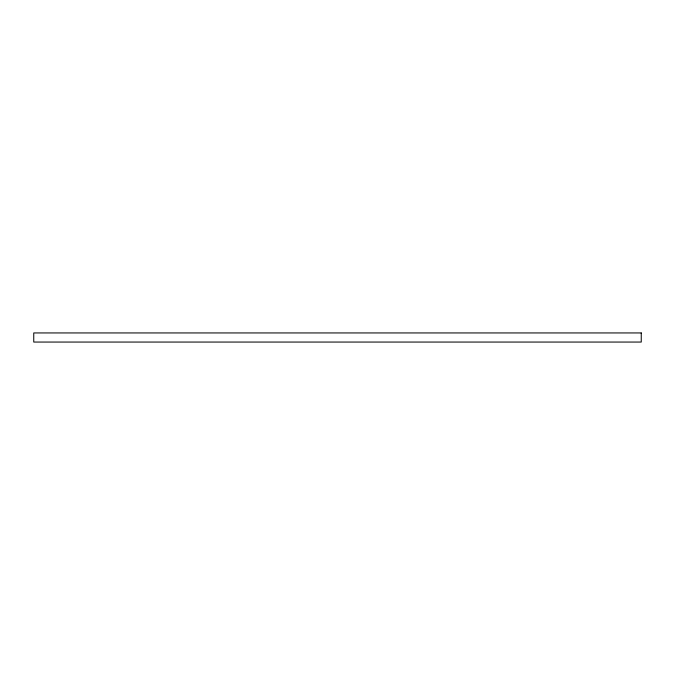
<?xml version="1.0" encoding="UTF-8"?>
<svg xmlns="http://www.w3.org/2000/svg" width="675" height="675" viewBox="0 0 675 675"><rect width="100%" height="100%" fill="white"/><g stroke="black" fill="none" stroke-linecap="round" stroke-linejoin="round"><path stroke-width="1.01" d="M641.25 332.944L33.75 332.944L33.75 342.056L641.25 342.056L641.25 332.944"/></g></svg>
